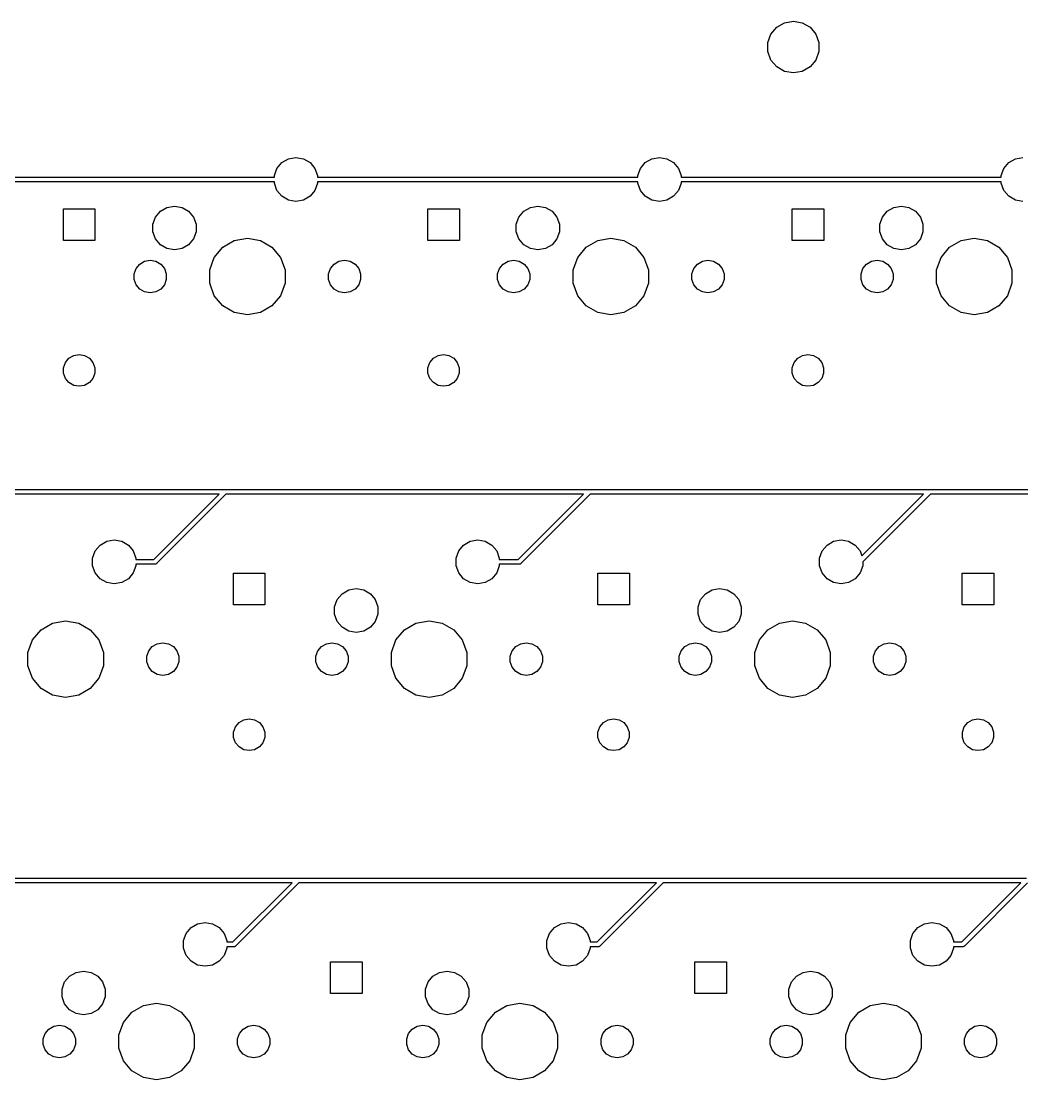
# Model space of a CAD drawing. Extents: x 45 to 336, y -254 to -147.
# Drawn here: x 83.8 to 136.1, y -202 to -146.6 of the extents above; entities that cross this region are included whole.
import ezdxf

# ---------------------------------------------------------------- set-up
doc = ezdxf.new("R2010")
doc.units = 0
doc.header["$MEASUREMENT"] = 0
doc.layers.add('BLACK', color=7, linetype='CONTINUOUS')

msp = doc.modelspace()

# ---------------------------------------------------------------- linework, layer by layer
at = {"layer": 'Black'}
for p, q in [((123.705, -146.727), (124.168, -146.645)), ((124.168, -146.645), (124.631, -146.727)), ((122.994, -147.322), (123.297, -146.962)), ((123.297, -146.962), (123.705, -146.727)), ((124.631, -146.727), (125.039, -146.962)), ((125.039, -146.962), (125.342, -147.322)), ((122.833, -147.765), (122.994, -147.322)), ((122.833, -148.235), (122.833, -147.765)), ((125.342, -147.322), (125.503, -147.765)), ((125.503, -147.765), (125.503, -148.235)), ((122.994, -148.678), (122.833, -148.235)), ((125.503, -148.235), (125.342, -148.678)), ((123.297, -149.038), (122.994, -148.678)), ((125.342, -148.678), (125.039, -149.038)), ((123.705, -149.273), (123.297, -149.038)), ((124.168, -149.355), (123.705, -149.273)), ((124.631, -149.273), (124.168, -149.355)), ((125.039, -149.038), (124.631, -149.273)), ((97.4275, -154.041), (97.7726, -153.842)), ((97.7726, -153.842), (98.165, -153.773)), ((98.165, -153.773), (98.5574, -153.842)), ((98.5574, -153.842), (98.9025, -154.041)), ((116.427, -154.041), (116.773, -153.842)), ((116.773, -153.842), (117.165, -153.773)), ((117.165, -153.773), (117.557, -153.842)), ((117.557, -153.842), (117.903, -154.041)), ((135.427, -154.041), (135.773, -153.842)), ((135.773, -153.842), (136.165, -153.773)), ((97.0351, -154.721), (97.1714, -154.346)), ((97.1714, -154.346), (97.4275, -154.041)), ((98.9025, -154.041), (99.1586, -154.346)), ((99.1586, -154.346), (99.2949, -154.721)), ((116.035, -154.721), (116.171, -154.346)), ((116.171, -154.346), (116.427, -154.041)), ((117.903, -154.041), (118.159, -154.346)), ((118.159, -154.346), (118.295, -154.721)), ((135.035, -154.721), (135.171, -154.346)), ((135.171, -154.346), (135.427, -154.041)), ((80.2949, -154.795), (97.0351, -154.795)), ((97.0351, -154.795), (97.0351, -154.721)), ((99.2949, -154.721), (99.2949, -154.795)), ((99.2949, -154.795), (116.035, -154.795)), ((116.035, -154.795), (116.035, -154.721)), ((118.295, -154.721), (118.295, -154.795)), ((118.295, -154.795), (135.035, -154.795)), ((135.035, -154.795), (135.035, -154.721)), ((97.0351, -155.045), (80.2949, -155.045)), ((97.0351, -155.119), (97.0351, -155.045)), ((97.1714, -155.494), (97.0351, -155.119)), ((97.4275, -155.799), (97.1714, -155.494)), ((99.1586, -155.494), (98.9025, -155.799)), ((99.2949, -155.119), (99.1586, -155.494)), ((116.035, -155.045), (99.2949, -155.045)), ((99.2949, -155.045), (99.2949, -155.119)), ((116.035, -155.119), (116.035, -155.045)), ((116.171, -155.494), (116.035, -155.119)), ((116.427, -155.799), (116.171, -155.494)), ((118.159, -155.494), (117.903, -155.799)), ((118.295, -155.119), (118.159, -155.494)), ((135.035, -155.045), (118.295, -155.045)), ((118.295, -155.045), (118.295, -155.119)), ((135.035, -155.119), (135.035, -155.045)), ((135.171, -155.494), (135.035, -155.119)), ((135.427, -155.799), (135.171, -155.494)), ((97.7726, -155.998), (97.4275, -155.799)), ((98.165, -156.067), (97.7726, -155.998)), ((98.5574, -155.998), (98.165, -156.067)), ((98.9025, -155.799), (98.5574, -155.998)), ((116.773, -155.998), (116.427, -155.799)), ((117.165, -156.067), (116.773, -155.998)), ((117.557, -155.998), (117.165, -156.067)), ((117.903, -155.799), (117.557, -155.998)), ((135.773, -155.998), (135.427, -155.799)), ((136.165, -156.067), (135.773, -155.998)), ((86.0045, -158.115), (86.0045, -156.464)), ((86.0045, -156.464), (87.6555, -156.464)), ((87.6555, -156.464), (87.6555, -158.115)), ((90.8214, -156.886), (91.0775, -156.581)), ((91.0775, -156.581), (91.4226, -156.382)), ((91.4226, -156.382), (91.815, -156.313)), ((91.815, -156.313), (92.2074, -156.382)), ((92.2074, -156.382), (92.5525, -156.581)), ((92.5525, -156.581), (92.8086, -156.886)), ((105.054, -158.115), (105.054, -156.464)), ((105.054, -156.464), (106.706, -156.464)), ((106.706, -156.464), (106.706, -158.115)), ((109.821, -156.886), (110.077, -156.581)), ((110.077, -156.581), (110.423, -156.382)), ((110.423, -156.382), (110.815, -156.313)), ((110.815, -156.313), (111.207, -156.382)), ((111.207, -156.382), (111.553, -156.581)), ((111.553, -156.581), (111.809, -156.886)), ((124.104, -158.115), (124.104, -156.464)), ((124.104, -156.464), (125.755, -156.464)), ((125.755, -156.464), (125.755, -158.115)), ((128.821, -156.886), (129.077, -156.581)), ((129.077, -156.581), (129.423, -156.382)), ((129.423, -156.382), (129.815, -156.313)), ((129.815, -156.313), (130.207, -156.382)), ((130.207, -156.382), (130.553, -156.581)), ((130.553, -156.581), (130.809, -156.886)), ((90.6851, -157.261), (90.8214, -156.886)), ((92.8086, -156.886), (92.9449, -157.261)), ((109.685, -157.261), (109.821, -156.886)), ((111.809, -156.886), (111.945, -157.261)), ((128.685, -157.261), (128.821, -156.886)), ((130.809, -156.886), (130.945, -157.261)), ((90.6851, -157.659), (90.6851, -157.261)), ((90.8214, -158.034), (90.6851, -157.659)), ((92.9449, -157.659), (92.8086, -158.034)), ((92.9449, -157.261), (92.9449, -157.659)), ((109.685, -157.659), (109.685, -157.261)), ((109.821, -158.034), (109.685, -157.659)), ((111.945, -157.659), (111.809, -158.034)), ((111.945, -157.261), (111.945, -157.659)), ((128.685, -157.659), (128.685, -157.261)), ((128.821, -158.034), (128.685, -157.659)), ((130.945, -157.659), (130.809, -158.034)), ((130.945, -157.261), (130.945, -157.659)), ((87.6555, -158.115), (86.0045, -158.115)), ((91.0775, -158.339), (90.8214, -158.034)), ((92.8086, -158.034), (92.5525, -158.339)), ((94.3384, -158.467), (94.9404, -158.119)), ((94.9404, -158.119), (95.625, -157.998)), ((95.625, -157.998), (96.3096, -158.119)), ((96.3096, -158.119), (96.9115, -158.467)), ((106.706, -158.115), (105.054, -158.115)), ((110.077, -158.339), (109.821, -158.034)), ((111.809, -158.034), (111.553, -158.339)), ((113.338, -158.467), (113.94, -158.119)), ((113.94, -158.119), (114.625, -157.998)), ((114.625, -157.998), (115.31, -158.119)), ((115.31, -158.119), (115.912, -158.467)), ((125.755, -158.115), (124.104, -158.115)), ((129.077, -158.339), (128.821, -158.034)), ((130.809, -158.034), (130.553, -158.339)), ((132.338, -158.467), (132.94, -158.119)), ((132.94, -158.119), (133.625, -157.998)), ((133.625, -157.998), (134.31, -158.119)), ((134.31, -158.119), (134.912, -158.467)), ((91.4226, -158.538), (91.0775, -158.339)), ((91.815, -158.607), (91.4226, -158.538)), ((92.2074, -158.538), (91.815, -158.607)), ((92.5525, -158.339), (92.2074, -158.538)), ((93.8916, -158.999), (94.3384, -158.467)), ((96.9115, -158.467), (97.3584, -158.999)), ((110.423, -158.538), (110.077, -158.339)), ((110.815, -158.607), (110.423, -158.538)), ((111.207, -158.538), (110.815, -158.607)), ((111.553, -158.339), (111.207, -158.538)), ((112.892, -158.999), (113.338, -158.467)), ((115.912, -158.467), (116.358, -158.999)), ((129.423, -158.538), (129.077, -158.339)), ((129.815, -158.607), (129.423, -158.538)), ((130.207, -158.538), (129.815, -158.607)), ((130.553, -158.339), (130.207, -158.538)), ((131.892, -158.999), (132.338, -158.467)), ((134.912, -158.467), (135.358, -158.999)), ((89.8053, -159.573), (89.996, -159.346)), ((89.996, -159.346), (90.2529, -159.197)), ((90.2529, -159.197), (90.545, -159.146)), ((90.545, -159.146), (90.8371, -159.197)), ((90.8371, -159.197), (91.094, -159.346)), ((91.094, -159.346), (91.2847, -159.573)), ((93.6539, -159.652), (93.8916, -158.999)), ((97.3584, -158.999), (97.5961, -159.652)), ((99.9653, -159.573), (100.156, -159.346)), ((100.156, -159.346), (100.413, -159.197)), ((100.413, -159.197), (100.705, -159.146)), ((100.705, -159.146), (100.997, -159.197)), ((100.997, -159.197), (101.254, -159.346)), ((101.254, -159.346), (101.445, -159.573)), ((108.805, -159.573), (108.996, -159.346)), ((108.996, -159.346), (109.253, -159.197)), ((109.253, -159.197), (109.545, -159.146)), ((109.545, -159.146), (109.837, -159.197)), ((109.837, -159.197), (110.094, -159.346)), ((110.094, -159.346), (110.285, -159.573)), ((112.654, -159.652), (112.892, -158.999)), ((116.358, -158.999), (116.596, -159.652)), ((118.965, -159.573), (119.156, -159.346)), ((119.156, -159.346), (119.413, -159.197)), ((119.413, -159.197), (119.705, -159.146)), ((119.705, -159.146), (119.997, -159.197)), ((119.997, -159.197), (120.254, -159.346)), ((120.254, -159.346), (120.445, -159.573)), ((127.805, -159.573), (127.996, -159.346)), ((127.996, -159.346), (128.253, -159.197)), ((128.253, -159.197), (128.545, -159.146)), ((128.545, -159.146), (128.837, -159.197)), ((128.837, -159.197), (129.094, -159.346)), ((129.094, -159.346), (129.285, -159.573)), ((131.654, -159.652), (131.892, -158.999)), ((135.358, -158.999), (135.596, -159.652)), ((89.7038, -159.852), (89.8053, -159.573)), ((89.7038, -160.148), (89.7038, -159.852)), ((91.2847, -159.573), (91.3862, -159.852)), ((91.3862, -159.852), (91.3862, -160.148)), ((93.6539, -160.348), (93.6539, -159.652)), ((97.5961, -159.652), (97.5961, -160.348)), ((99.8638, -159.852), (99.9653, -159.573)), ((99.8638, -160.148), (99.8638, -159.852)), ((101.445, -159.573), (101.546, -159.852)), ((101.546, -159.852), (101.546, -160.148)), ((108.704, -159.852), (108.805, -159.573)), ((108.704, -160.148), (108.704, -159.852)), ((110.285, -159.573), (110.386, -159.852)), ((110.386, -159.852), (110.386, -160.148)), ((112.654, -160.348), (112.654, -159.652)), ((116.596, -159.652), (116.596, -160.348)), ((118.864, -159.852), (118.965, -159.573)), ((118.864, -160.148), (118.864, -159.852)), ((120.445, -159.573), (120.546, -159.852)), ((120.546, -159.852), (120.546, -160.148)), ((127.704, -159.852), (127.805, -159.573)), ((127.704, -160.148), (127.704, -159.852)), ((129.285, -159.573), (129.386, -159.852)), ((129.386, -159.852), (129.386, -160.148)), ((131.654, -160.348), (131.654, -159.652)), ((135.596, -159.652), (135.596, -160.348)), ((89.8053, -160.427), (89.7038, -160.148)), ((89.996, -160.654), (89.8053, -160.427)), ((91.2847, -160.427), (91.094, -160.654)), ((91.3862, -160.148), (91.2847, -160.427)), ((93.8916, -161.001), (93.6539, -160.348)), ((97.5961, -160.348), (97.3584, -161.001)), ((99.9653, -160.427), (99.8638, -160.148)), ((100.156, -160.654), (99.9653, -160.427)), ((101.445, -160.427), (101.254, -160.654)), ((101.546, -160.148), (101.445, -160.427)), ((108.805, -160.427), (108.704, -160.148)), ((108.996, -160.654), (108.805, -160.427)), ((110.285, -160.427), (110.094, -160.654)), ((110.386, -160.148), (110.285, -160.427)), ((112.892, -161.001), (112.654, -160.348)), ((116.596, -160.348), (116.358, -161.001)), ((118.965, -160.427), (118.864, -160.148)), ((119.156, -160.654), (118.965, -160.427)), ((120.445, -160.427), (120.254, -160.654)), ((120.546, -160.148), (120.445, -160.427)), ((127.805, -160.427), (127.704, -160.148)), ((127.996, -160.654), (127.805, -160.427)), ((129.285, -160.427), (129.094, -160.654)), ((129.386, -160.148), (129.285, -160.427)), ((131.892, -161.001), (131.654, -160.348)), ((135.596, -160.348), (135.358, -161.001)), ((90.2529, -160.803), (89.996, -160.654)), ((90.545, -160.854), (90.2529, -160.803)), ((90.8371, -160.803), (90.545, -160.854)), ((91.094, -160.654), (90.8371, -160.803)), ((94.3384, -161.533), (93.8916, -161.001)), ((97.3584, -161.001), (96.9115, -161.533)), ((100.413, -160.803), (100.156, -160.654)), ((100.705, -160.854), (100.413, -160.803)), ((100.997, -160.803), (100.705, -160.854)), ((101.254, -160.654), (100.997, -160.803)), ((109.253, -160.803), (108.996, -160.654)), ((109.545, -160.854), (109.253, -160.803)), ((109.837, -160.803), (109.545, -160.854)), ((110.094, -160.654), (109.837, -160.803)), ((113.338, -161.533), (112.892, -161.001)), ((116.358, -161.001), (115.912, -161.533)), ((119.413, -160.803), (119.156, -160.654)), ((119.705, -160.854), (119.413, -160.803)), ((119.997, -160.803), (119.705, -160.854)), ((120.254, -160.654), (119.997, -160.803)), ((128.253, -160.803), (127.996, -160.654)), ((128.545, -160.854), (128.253, -160.803)), ((128.837, -160.803), (128.545, -160.854)), ((129.094, -160.654), (128.837, -160.803)), ((132.338, -161.533), (131.892, -161.001)), ((135.358, -161.001), (134.912, -161.533)), ((94.9404, -161.881), (94.3384, -161.533)), ((96.9115, -161.533), (96.3096, -161.881)), ((113.94, -161.881), (113.338, -161.533)), ((115.912, -161.533), (115.31, -161.881)), ((132.94, -161.881), (132.338, -161.533)), ((134.912, -161.533), (134.31, -161.881)), ((95.625, -162.002), (94.9404, -161.881)), ((96.3096, -161.881), (95.625, -162.002)), ((114.625, -162.002), (113.94, -161.881)), ((115.31, -161.881), (114.625, -162.002)), ((133.625, -162.002), (132.94, -161.881)), ((134.31, -161.881), (133.625, -162.002)), ((86.1124, -164.496), (86.2974, -164.275)), ((86.2974, -164.275), (86.5466, -164.131)), ((86.5466, -164.131), (86.83, -164.081)), ((86.83, -164.081), (87.1134, -164.131)), ((87.1134, -164.131), (87.3626, -164.275)), ((87.3626, -164.275), (87.5476, -164.496)), ((105.162, -164.496), (105.347, -164.275)), ((105.347, -164.275), (105.597, -164.131)), ((105.597, -164.131), (105.88, -164.081)), ((105.88, -164.081), (106.163, -164.131)), ((106.163, -164.131), (106.413, -164.275)), ((106.413, -164.275), (106.598, -164.496)), ((124.212, -164.496), (124.397, -164.275)), ((124.397, -164.275), (124.647, -164.131)), ((124.647, -164.131), (124.93, -164.081)), ((124.93, -164.081), (125.213, -164.131)), ((125.213, -164.131), (125.463, -164.275)), ((125.463, -164.275), (125.648, -164.496)), ((86.0139, -164.766), (86.1124, -164.496)), ((86.0139, -165.054), (86.0139, -164.766)), ((87.5476, -164.496), (87.6461, -164.766)), ((87.6461, -164.766), (87.6461, -165.054)), ((105.064, -164.766), (105.162, -164.496)), ((105.064, -165.054), (105.064, -164.766)), ((106.598, -164.496), (106.696, -164.766)), ((106.696, -164.766), (106.696, -165.054)), ((124.114, -164.766), (124.212, -164.496)), ((124.114, -165.054), (124.114, -164.766)), ((125.648, -164.496), (125.746, -164.766)), ((125.746, -164.766), (125.746, -165.054)), ((86.1124, -165.324), (86.0139, -165.054)), ((86.2974, -165.545), (86.1124, -165.324)), ((87.5476, -165.324), (87.3626, -165.545)), ((87.6461, -165.054), (87.5476, -165.324)), ((105.162, -165.324), (105.064, -165.054)), ((105.347, -165.545), (105.162, -165.324)), ((106.598, -165.324), (106.413, -165.545)), ((106.696, -165.054), (106.598, -165.324)), ((124.212, -165.324), (124.114, -165.054)), ((124.397, -165.545), (124.212, -165.324)), ((125.648, -165.324), (125.463, -165.545)), ((125.746, -165.054), (125.648, -165.324)), ((86.5466, -165.689), (86.2974, -165.545)), ((86.83, -165.739), (86.5466, -165.689)), ((87.1134, -165.689), (86.83, -165.739)), ((87.3626, -165.545), (87.1134, -165.689)), ((105.597, -165.689), (105.347, -165.545)), ((105.88, -165.739), (105.597, -165.689)), ((106.163, -165.689), (105.88, -165.739)), ((106.413, -165.545), (106.163, -165.689)), ((124.647, -165.689), (124.397, -165.545)), ((124.93, -165.739), (124.647, -165.689)), ((125.213, -165.689), (124.93, -165.739)), ((125.463, -165.545), (125.213, -165.689)), ((69.05, -171.135), (94.45, -171.135)), ((94.1482, -171.385), (69.1018, -171.385)), ((90.7382, -174.795), (94.1482, -171.385)), ((94.5018, -171.385), (90.8784, -175.008)), ((94.45, -171.135), (113.5, -171.135)), ((113.198, -171.385), (94.5018, -171.385)), ((109.788, -174.795), (113.198, -171.385)), ((113.552, -171.385), (109.928, -175.008)), ((113.5, -171.135), (128.74, -171.135)), ((128.74, -171.385), (113.552, -171.385)), ((127.754, -174.609), (130.978, -171.385)), ((131.332, -171.385), (127.795, -174.922)), ((128.74, -171.135), (131.28, -171.135)), ((130.978, -171.385), (128.74, -171.385)), ((131.28, -171.135), (150.33, -171.135)), ((150.028, -171.385), (131.332, -171.385)), ((88.2726, -173.842), (88.665, -173.773)), ((88.665, -173.773), (89.0574, -173.842)), ((107.273, -173.842), (107.665, -173.773)), ((107.665, -173.773), (108.057, -173.842)), ((126.273, -173.842), (126.665, -173.773)), ((126.665, -173.773), (127.057, -173.842)), ((87.5351, -174.721), (87.6714, -174.346)), ((87.6714, -174.346), (87.9275, -174.041)), ((87.9275, -174.041), (88.2726, -173.842)), ((89.0574, -173.842), (89.4025, -174.041)), ((89.4025, -174.041), (89.6586, -174.346)), ((89.6586, -174.346), (89.7949, -174.721)), ((106.535, -174.721), (106.671, -174.346)), ((106.671, -174.346), (106.927, -174.041)), ((106.927, -174.041), (107.273, -173.842)), ((108.057, -173.842), (108.403, -174.041)), ((108.403, -174.041), (108.659, -174.346)), ((108.659, -174.346), (108.795, -174.721)), ((125.535, -174.721), (125.671, -174.346)), ((125.671, -174.346), (125.927, -174.041)), ((125.927, -174.041), (126.273, -173.842)), ((127.057, -173.842), (127.403, -174.041)), ((127.403, -174.041), (127.659, -174.346)), ((127.659, -174.346), (127.754, -174.609)), ((87.5351, -175.119), (87.5351, -174.721)), ((89.7949, -174.721), (89.7949, -174.795)), ((89.7949, -174.795), (90.7382, -174.795)), ((106.535, -175.119), (106.535, -174.721)), ((108.795, -174.721), (108.795, -174.795)), ((108.795, -174.795), (109.788, -174.795)), ((125.535, -175.119), (125.535, -174.721)), ((127.795, -174.922), (127.795, -175.119)), ((87.6714, -175.494), (87.5351, -175.119)), ((89.7949, -175.119), (89.6586, -175.494)), ((90.79, -175.045), (89.7949, -175.045)), ((89.7949, -175.045), (89.7949, -175.119)), ((90.7954, -175.044), (90.79, -175.045)), ((90.8009, -175.045), (90.7954, -175.044)), ((90.8167, -175.04), (90.8009, -175.045)), ((90.8328, -175.037), (90.8167, -175.04)), ((90.8375, -175.035), (90.8328, -175.037)), ((90.8428, -175.033), (90.8375, -175.035)), ((90.8562, -175.024), (90.8428, -175.033)), ((90.8703, -175.016), (90.8562, -175.024)), ((90.8739, -175.012), (90.8703, -175.016)), ((90.8784, -175.008), (90.8739, -175.012)), ((106.671, -175.494), (106.535, -175.119)), ((108.795, -175.119), (108.659, -175.494)), ((109.84, -175.045), (108.795, -175.045)), ((108.795, -175.045), (108.795, -175.119)), ((109.845, -175.044), (109.84, -175.045)), ((109.851, -175.045), (109.845, -175.044)), ((109.867, -175.04), (109.851, -175.045)), ((109.883, -175.037), (109.867, -175.04)), ((109.888, -175.035), (109.883, -175.037)), ((109.893, -175.033), (109.888, -175.035)), ((109.906, -175.024), (109.893, -175.033)), ((109.92, -175.016), (109.906, -175.024)), ((109.924, -175.012), (109.92, -175.016)), ((109.928, -175.008), (109.924, -175.012)), ((125.671, -175.494), (125.535, -175.119)), ((127.795, -175.119), (127.659, -175.494)), ((87.9275, -175.799), (87.6714, -175.494)), ((88.2726, -175.998), (87.9275, -175.799)), ((88.665, -176.067), (88.2726, -175.998)), ((89.0574, -175.998), (88.665, -176.067)), ((89.4025, -175.799), (89.0574, -175.998)), ((89.6586, -175.494), (89.4025, -175.799)), ((94.8945, -177.165), (94.8945, -175.514)), ((94.8945, -175.514), (96.5455, -175.514)), ((96.5455, -175.514), (96.5455, -177.165)), ((106.927, -175.799), (106.671, -175.494)), ((107.273, -175.998), (106.927, -175.799)), ((107.665, -176.067), (107.273, -175.998)), ((108.057, -175.998), (107.665, -176.067)), ((108.403, -175.799), (108.057, -175.998)), ((108.659, -175.494), (108.403, -175.799)), ((113.944, -177.165), (113.944, -175.514)), ((113.944, -175.514), (115.596, -175.514)), ((115.596, -175.514), (115.596, -177.165)), ((125.927, -175.799), (125.671, -175.494)), ((126.273, -175.998), (125.927, -175.799)), ((126.665, -176.067), (126.273, -175.998)), ((127.057, -175.998), (126.665, -176.067)), ((127.403, -175.799), (127.057, -175.998)), ((127.659, -175.494), (127.403, -175.799)), ((132.994, -177.165), (132.994, -175.514)), ((132.994, -175.514), (134.645, -175.514)), ((134.645, -175.514), (134.645, -177.165)), ((100.321, -176.886), (100.577, -176.581)), ((100.577, -176.581), (100.923, -176.382)), ((100.923, -176.382), (101.315, -176.313)), ((101.315, -176.313), (101.707, -176.382)), ((101.707, -176.382), (102.053, -176.581)), ((102.053, -176.581), (102.309, -176.886)), ((119.321, -176.886), (119.577, -176.581)), ((119.577, -176.581), (119.923, -176.382)), ((119.923, -176.382), (120.315, -176.313)), ((120.315, -176.313), (120.707, -176.382)), ((120.707, -176.382), (121.053, -176.581)), ((121.053, -176.581), (121.309, -176.886)), ((100.185, -177.261), (100.321, -176.886)), ((102.309, -176.886), (102.445, -177.261)), ((119.185, -177.261), (119.321, -176.886)), ((121.309, -176.886), (121.445, -177.261)), ((96.5455, -177.165), (94.8945, -177.165)), ((100.185, -177.659), (100.185, -177.261)), ((100.321, -178.034), (100.185, -177.659)), ((102.445, -177.659), (102.309, -178.034)), ((102.445, -177.261), (102.445, -177.659)), ((115.596, -177.165), (113.944, -177.165)), ((119.185, -177.659), (119.185, -177.261)), ((119.321, -178.034), (119.185, -177.659)), ((121.445, -177.659), (121.309, -178.034)), ((121.445, -177.261), (121.445, -177.659)), ((134.645, -177.165), (132.994, -177.165)), ((84.8384, -178.467), (85.4404, -178.119)), ((85.4404, -178.119), (86.125, -177.998)), ((86.125, -177.998), (86.8096, -178.119)), ((86.8096, -178.119), (87.4115, -178.467)), ((100.577, -178.339), (100.321, -178.034)), ((102.309, -178.034), (102.053, -178.339)), ((103.838, -178.467), (104.44, -178.119)), ((104.44, -178.119), (105.125, -177.998)), ((105.125, -177.998), (105.81, -178.119)), ((105.81, -178.119), (106.412, -178.467)), ((119.577, -178.339), (119.321, -178.034)), ((121.309, -178.034), (121.053, -178.339)), ((122.838, -178.467), (123.44, -178.119)), ((123.44, -178.119), (124.125, -177.998)), ((124.125, -177.998), (124.81, -178.119)), ((124.81, -178.119), (125.412, -178.467)), ((84.3916, -178.999), (84.8384, -178.467)), ((87.4115, -178.467), (87.8584, -178.999)), ((100.923, -178.538), (100.577, -178.339)), ((101.315, -178.607), (100.923, -178.538)), ((101.707, -178.538), (101.315, -178.607)), ((102.053, -178.339), (101.707, -178.538)), ((103.392, -178.999), (103.838, -178.467)), ((106.412, -178.467), (106.858, -178.999)), ((119.923, -178.538), (119.577, -178.339)), ((120.315, -178.607), (119.923, -178.538)), ((120.707, -178.538), (120.315, -178.607)), ((121.053, -178.339), (120.707, -178.538)), ((122.392, -178.999), (122.838, -178.467)), ((125.412, -178.467), (125.858, -178.999)), ((84.1539, -179.652), (84.3916, -178.999)), ((87.8584, -178.999), (88.0961, -179.652)), ((90.4653, -179.573), (90.656, -179.346)), ((90.656, -179.346), (90.9129, -179.197)), ((90.9129, -179.197), (91.205, -179.146)), ((91.205, -179.146), (91.4971, -179.197)), ((91.4971, -179.197), (91.754, -179.346)), ((91.754, -179.346), (91.9447, -179.573)), ((99.3053, -179.573), (99.496, -179.346)), ((99.496, -179.346), (99.7529, -179.197)), ((99.7529, -179.197), (100.045, -179.146)), ((100.045, -179.146), (100.337, -179.197)), ((100.337, -179.197), (100.594, -179.346)), ((100.594, -179.346), (100.785, -179.573)), ((103.154, -179.652), (103.392, -178.999)), ((106.858, -178.999), (107.096, -179.652)), ((109.465, -179.573), (109.656, -179.346)), ((109.656, -179.346), (109.913, -179.197)), ((109.913, -179.197), (110.205, -179.146)), ((110.205, -179.146), (110.497, -179.197)), ((110.497, -179.197), (110.754, -179.346)), ((110.754, -179.346), (110.945, -179.573)), ((118.305, -179.573), (118.496, -179.346)), ((118.496, -179.346), (118.753, -179.197)), ((118.753, -179.197), (119.045, -179.146)), ((119.045, -179.146), (119.337, -179.197)), ((119.337, -179.197), (119.594, -179.346)), ((119.594, -179.346), (119.785, -179.573)), ((122.154, -179.652), (122.392, -178.999)), ((125.858, -178.999), (126.096, -179.652)), ((128.465, -179.573), (128.656, -179.346)), ((128.656, -179.346), (128.913, -179.197)), ((128.913, -179.197), (129.205, -179.146)), ((129.205, -179.146), (129.497, -179.197)), ((129.497, -179.197), (129.754, -179.346)), ((129.754, -179.346), (129.945, -179.573)), ((84.1539, -180.348), (84.1539, -179.652)), ((88.0961, -179.652), (88.0961, -180.348)), ((90.3638, -179.852), (90.4653, -179.573)), ((90.3638, -180.148), (90.3638, -179.852)), ((91.9447, -179.573), (92.0462, -179.852)), ((92.0462, -179.852), (92.0462, -180.148)), ((99.2038, -179.852), (99.3053, -179.573)), ((99.2038, -180.148), (99.2038, -179.852)), ((100.785, -179.573), (100.886, -179.852)), ((100.886, -179.852), (100.886, -180.148)), ((103.154, -180.348), (103.154, -179.652)), ((107.096, -179.652), (107.096, -180.348)), ((109.364, -179.852), (109.465, -179.573)), ((109.364, -180.148), (109.364, -179.852)), ((110.945, -179.573), (111.046, -179.852)), ((111.046, -179.852), (111.046, -180.148)), ((118.204, -179.852), (118.305, -179.573)), ((118.204, -180.148), (118.204, -179.852)), ((119.785, -179.573), (119.886, -179.852)), ((119.886, -179.852), (119.886, -180.148)), ((122.154, -180.348), (122.154, -179.652)), ((126.096, -179.652), (126.096, -180.348)), ((128.364, -179.852), (128.465, -179.573)), ((128.364, -180.148), (128.364, -179.852)), ((129.945, -179.573), (130.046, -179.852)), ((130.046, -179.852), (130.046, -180.148)), ((84.3916, -181.001), (84.1539, -180.348)), ((88.0961, -180.348), (87.8584, -181.001)), ((90.4653, -180.427), (90.3638, -180.148)), ((90.656, -180.654), (90.4653, -180.427)), ((91.9447, -180.427), (91.754, -180.654)), ((92.0462, -180.148), (91.9447, -180.427)), ((99.3053, -180.427), (99.2038, -180.148)), ((99.496, -180.654), (99.3053, -180.427)), ((100.785, -180.427), (100.594, -180.654)), ((100.886, -180.148), (100.785, -180.427)), ((103.392, -181.001), (103.154, -180.348)), ((107.096, -180.348), (106.858, -181.001)), ((109.465, -180.427), (109.364, -180.148)), ((109.656, -180.654), (109.465, -180.427)), ((110.945, -180.427), (110.754, -180.654)), ((111.046, -180.148), (110.945, -180.427)), ((118.305, -180.427), (118.204, -180.148)), ((118.496, -180.654), (118.305, -180.427)), ((119.785, -180.427), (119.594, -180.654)), ((119.886, -180.148), (119.785, -180.427)), ((122.392, -181.001), (122.154, -180.348)), ((126.096, -180.348), (125.858, -181.001)), ((128.465, -180.427), (128.364, -180.148)), ((128.656, -180.654), (128.465, -180.427)), ((129.945, -180.427), (129.754, -180.654)), ((130.046, -180.148), (129.945, -180.427)), ((84.8384, -181.533), (84.3916, -181.001)), ((87.8584, -181.001), (87.4115, -181.533)), ((90.9129, -180.803), (90.656, -180.654)), ((91.205, -180.854), (90.9129, -180.803)), ((91.4971, -180.803), (91.205, -180.854)), ((91.754, -180.654), (91.4971, -180.803)), ((99.7529, -180.803), (99.496, -180.654)), ((100.045, -180.854), (99.7529, -180.803)), ((100.337, -180.803), (100.045, -180.854)), ((100.594, -180.654), (100.337, -180.803)), ((103.838, -181.533), (103.392, -181.001)), ((106.858, -181.001), (106.412, -181.533)), ((109.913, -180.803), (109.656, -180.654)), ((110.205, -180.854), (109.913, -180.803)), ((110.497, -180.803), (110.205, -180.854)), ((110.754, -180.654), (110.497, -180.803)), ((118.753, -180.803), (118.496, -180.654)), ((119.045, -180.854), (118.753, -180.803)), ((119.337, -180.803), (119.045, -180.854)), ((119.594, -180.654), (119.337, -180.803)), ((122.838, -181.533), (122.392, -181.001)), ((125.858, -181.001), (125.412, -181.533)), ((128.913, -180.803), (128.656, -180.654)), ((129.205, -180.854), (128.913, -180.803)), ((129.497, -180.803), (129.205, -180.854)), ((129.754, -180.654), (129.497, -180.803)), ((85.4404, -181.881), (84.8384, -181.533)), ((87.4115, -181.533), (86.8096, -181.881)), ((104.44, -181.881), (103.838, -181.533)), ((106.412, -181.533), (105.81, -181.881)), ((123.44, -181.881), (122.838, -181.533)), ((125.412, -181.533), (124.81, -181.881)), ((86.125, -182.002), (85.4404, -181.881)), ((86.8096, -181.881), (86.125, -182.002)), ((105.125, -182.002), (104.44, -181.881)), ((105.81, -181.881), (105.125, -182.002)), ((124.125, -182.002), (123.44, -181.881)), ((124.81, -181.881), (124.125, -182.002)), ((95.1874, -183.325), (95.4366, -183.181)), ((95.4366, -183.181), (95.72, -183.131)), ((95.72, -183.131), (96.0034, -183.181)), ((96.0034, -183.181), (96.2526, -183.325)), ((114.237, -183.325), (114.487, -183.181)), ((114.487, -183.181), (114.77, -183.131)), ((114.77, -183.131), (115.053, -183.181)), ((115.053, -183.181), (115.303, -183.325)), ((133.287, -183.325), (133.537, -183.181)), ((133.537, -183.181), (133.82, -183.131)), ((133.82, -183.131), (134.103, -183.181)), ((134.103, -183.181), (134.353, -183.325)), ((94.9039, -183.816), (95.0024, -183.546)), ((95.0024, -183.546), (95.1874, -183.325)), ((96.2526, -183.325), (96.4376, -183.546)), ((96.4376, -183.546), (96.5361, -183.816)), ((113.954, -183.816), (114.052, -183.546)), ((114.052, -183.546), (114.237, -183.325)), ((115.303, -183.325), (115.488, -183.546)), ((115.488, -183.546), (115.586, -183.816)), ((133.004, -183.816), (133.102, -183.546)), ((133.102, -183.546), (133.287, -183.325)), ((134.353, -183.325), (134.538, -183.546)), ((134.538, -183.546), (134.636, -183.816)), ((94.9039, -184.104), (94.9039, -183.816)), ((95.0024, -184.374), (94.9039, -184.104)), ((96.5361, -184.104), (96.4376, -184.374)), ((96.5361, -183.816), (96.5361, -184.104)), ((113.954, -184.104), (113.954, -183.816)), ((114.052, -184.374), (113.954, -184.104)), ((115.586, -184.104), (115.488, -184.374)), ((115.586, -183.816), (115.586, -184.104)), ((133.004, -184.104), (133.004, -183.816)), ((133.102, -184.374), (133.004, -184.104)), ((134.636, -184.104), (134.538, -184.374)), ((134.636, -183.816), (134.636, -184.104)), ((95.1874, -184.595), (95.0024, -184.374)), ((95.4366, -184.739), (95.1874, -184.595)), ((95.72, -184.789), (95.4366, -184.739)), ((96.0034, -184.739), (95.72, -184.789)), ((96.2526, -184.595), (96.0034, -184.739)), ((96.4376, -184.374), (96.2526, -184.595)), ((114.237, -184.595), (114.052, -184.374)), ((114.487, -184.739), (114.237, -184.595)), ((114.77, -184.789), (114.487, -184.739)), ((115.053, -184.739), (114.77, -184.789)), ((115.303, -184.595), (115.053, -184.739)), ((115.488, -184.374), (115.303, -184.595)), ((133.287, -184.595), (133.102, -184.374)), ((133.537, -184.739), (133.287, -184.595)), ((133.82, -184.789), (133.537, -184.739)), ((134.103, -184.739), (133.82, -184.789)), ((134.353, -184.595), (134.103, -184.739)), ((134.538, -184.374), (134.353, -184.595)), ((70.32, -191.455), (98.26, -191.455)), ((98.26, -191.455), (117.31, -191.455)), ((117.31, -191.455), (136.36, -191.455)), ((97.9582, -191.705), (70.3718, -191.705)), ((94.8682, -194.795), (97.9582, -191.705)), ((98.3118, -191.705), (95.0084, -195.008)), ((117.008, -191.705), (98.3118, -191.705)), ((113.918, -194.795), (117.008, -191.705)), ((117.362, -191.705), (114.058, -195.008)), ((136.058, -191.705), (117.362, -191.705)), ((132.968, -194.795), (136.058, -191.705)), ((136.412, -191.705), (133.108, -195.008)), ((92.4214, -194.346), (92.6775, -194.041)), ((92.6775, -194.041), (93.0226, -193.842)), ((93.0226, -193.842), (93.415, -193.773)), ((93.415, -193.773), (93.8074, -193.842)), ((93.8074, -193.842), (94.1525, -194.041)), ((94.1525, -194.041), (94.4086, -194.346)), ((111.421, -194.346), (111.677, -194.041)), ((111.677, -194.041), (112.023, -193.842)), ((112.023, -193.842), (112.415, -193.773)), ((112.415, -193.773), (112.807, -193.842)), ((112.807, -193.842), (113.153, -194.041)), ((113.153, -194.041), (113.409, -194.346)), ((130.421, -194.346), (130.677, -194.041)), ((130.677, -194.041), (131.023, -193.842)), ((131.023, -193.842), (131.415, -193.773)), ((131.415, -193.773), (131.807, -193.842)), ((131.807, -193.842), (132.153, -194.041)), ((132.153, -194.041), (132.409, -194.346)), ((92.2851, -194.721), (92.4214, -194.346)), ((92.2851, -195.119), (92.2851, -194.721)), ((94.4086, -194.346), (94.5449, -194.721)), ((94.5449, -194.721), (94.5449, -194.795)), ((94.5449, -194.795), (94.8682, -194.795)), ((111.285, -194.721), (111.421, -194.346)), ((111.285, -195.119), (111.285, -194.721)), ((113.409, -194.346), (113.545, -194.721)), ((113.545, -194.721), (113.545, -194.795)), ((113.545, -194.795), (113.918, -194.795)), ((130.285, -194.721), (130.421, -194.346)), ((130.285, -195.119), (130.285, -194.721)), ((132.409, -194.346), (132.545, -194.721)), ((132.545, -194.721), (132.545, -194.795)), ((132.545, -194.795), (132.968, -194.795)), ((92.4214, -195.494), (92.2851, -195.119)), ((94.5449, -195.119), (94.4086, -195.494)), ((94.92, -195.045), (94.5449, -195.045)), ((94.5449, -195.045), (94.5449, -195.119)), ((94.9254, -195.044), (94.92, -195.045)), ((94.9309, -195.045), (94.9254, -195.044)), ((94.9467, -195.04), (94.9309, -195.045)), ((94.9628, -195.037), (94.9467, -195.04)), ((94.9675, -195.035), (94.9628, -195.037)), ((94.9728, -195.033), (94.9675, -195.035)), ((94.9862, -195.024), (94.9728, -195.033)), ((95.0003, -195.016), (94.9862, -195.024)), ((95.0039, -195.012), (95.0003, -195.016)), ((95.0084, -195.008), (95.0039, -195.012)), ((111.421, -195.494), (111.285, -195.119)), ((113.545, -195.119), (113.409, -195.494)), ((113.97, -195.045), (113.545, -195.045)), ((113.545, -195.045), (113.545, -195.119)), ((113.975, -195.044), (113.97, -195.045)), ((113.981, -195.045), (113.975, -195.044)), ((113.997, -195.04), (113.981, -195.045)), ((114.013, -195.037), (113.997, -195.04)), ((114.018, -195.035), (114.013, -195.037)), ((114.023, -195.033), (114.018, -195.035)), ((114.036, -195.024), (114.023, -195.033)), ((114.05, -195.016), (114.036, -195.024)), ((114.054, -195.012), (114.05, -195.016)), ((114.058, -195.008), (114.054, -195.012)), ((130.421, -195.494), (130.285, -195.119)), ((132.545, -195.119), (132.409, -195.494)), ((133.02, -195.045), (132.545, -195.045)), ((132.545, -195.045), (132.545, -195.119)), ((133.025, -195.044), (133.02, -195.045)), ((133.031, -195.045), (133.025, -195.044)), ((133.047, -195.04), (133.031, -195.045)), ((133.063, -195.037), (133.047, -195.04)), ((133.068, -195.035), (133.063, -195.037)), ((133.073, -195.033), (133.068, -195.035)), ((133.086, -195.024), (133.073, -195.033)), ((133.1, -195.016), (133.086, -195.024)), ((133.104, -195.012), (133.1, -195.016)), ((133.108, -195.008), (133.104, -195.012)), ((92.6775, -195.799), (92.4214, -195.494)), ((93.0226, -195.998), (92.6775, -195.799)), ((94.1525, -195.799), (93.8074, -195.998)), ((94.4086, -195.494), (94.1525, -195.799)), ((99.9745, -197.486), (99.9745, -195.834)), ((99.9745, -195.834), (101.626, -195.834)), ((101.626, -195.834), (101.626, -197.486)), ((111.677, -195.799), (111.421, -195.494)), ((112.023, -195.998), (111.677, -195.799)), ((113.153, -195.799), (112.807, -195.998)), ((113.409, -195.494), (113.153, -195.799)), ((119.024, -197.486), (119.024, -195.834)), ((119.024, -195.834), (120.675, -195.834)), ((120.675, -195.834), (120.675, -197.486)), ((130.677, -195.799), (130.421, -195.494)), ((131.023, -195.998), (130.677, -195.799)), ((132.153, -195.799), (131.807, -195.998)), ((132.409, -195.494), (132.153, -195.799)), ((86.3275, -196.581), (86.6726, -196.382)), ((86.6726, -196.382), (87.065, -196.313)), ((87.065, -196.313), (87.4574, -196.382)), ((87.4574, -196.382), (87.8025, -196.581)), ((93.415, -196.067), (93.0226, -195.998)), ((93.8074, -195.998), (93.415, -196.067)), ((105.327, -196.581), (105.673, -196.382)), ((105.673, -196.382), (106.065, -196.313)), ((106.065, -196.313), (106.457, -196.382)), ((106.457, -196.382), (106.803, -196.581)), ((112.415, -196.067), (112.023, -195.998)), ((112.807, -195.998), (112.415, -196.067)), ((124.327, -196.581), (124.673, -196.382)), ((124.673, -196.382), (125.065, -196.313)), ((125.065, -196.313), (125.457, -196.382)), ((125.457, -196.382), (125.803, -196.581)), ((131.415, -196.067), (131.023, -195.998)), ((131.807, -195.998), (131.415, -196.067)), ((85.9351, -197.261), (86.0714, -196.886)), ((86.0714, -196.886), (86.3275, -196.581)), ((87.8025, -196.581), (88.0586, -196.886)), ((88.0586, -196.886), (88.1949, -197.261)), ((104.935, -197.261), (105.071, -196.886)), ((105.071, -196.886), (105.327, -196.581)), ((106.803, -196.581), (107.059, -196.886)), ((107.059, -196.886), (107.195, -197.261)), ((123.935, -197.261), (124.071, -196.886)), ((124.071, -196.886), (124.327, -196.581)), ((125.803, -196.581), (126.059, -196.886)), ((126.059, -196.886), (126.195, -197.261)), ((85.9351, -197.659), (85.9351, -197.261)), ((88.1949, -197.261), (88.1949, -197.659)), ((101.626, -197.486), (99.9745, -197.486)), ((104.935, -197.659), (104.935, -197.261)), ((107.195, -197.261), (107.195, -197.659)), ((120.675, -197.486), (119.024, -197.486)), ((123.935, -197.659), (123.935, -197.261)), ((126.195, -197.261), (126.195, -197.659)), ((86.0714, -198.034), (85.9351, -197.659)), ((86.3275, -198.339), (86.0714, -198.034)), ((88.0586, -198.034), (87.8025, -198.339)), ((88.1949, -197.659), (88.0586, -198.034)), ((89.5884, -198.467), (90.1904, -198.119)), ((90.1904, -198.119), (90.875, -197.998)), ((90.875, -197.998), (91.5596, -198.119)), ((91.5596, -198.119), (92.1615, -198.467)), ((105.071, -198.034), (104.935, -197.659)), ((105.327, -198.339), (105.071, -198.034)), ((107.059, -198.034), (106.803, -198.339)), ((107.195, -197.659), (107.059, -198.034)), ((108.588, -198.467), (109.19, -198.119)), ((109.19, -198.119), (109.875, -197.998)), ((109.875, -197.998), (110.56, -198.119)), ((110.56, -198.119), (111.162, -198.467)), ((124.071, -198.034), (123.935, -197.659)), ((124.327, -198.339), (124.071, -198.034)), ((126.059, -198.034), (125.803, -198.339)), ((126.195, -197.659), (126.059, -198.034)), ((127.588, -198.467), (128.19, -198.119)), ((128.19, -198.119), (128.875, -197.998)), ((128.875, -197.998), (129.56, -198.119)), ((129.56, -198.119), (130.162, -198.467)), ((86.6726, -198.538), (86.3275, -198.339)), ((87.065, -198.607), (86.6726, -198.538)), ((87.4574, -198.538), (87.065, -198.607)), ((87.8025, -198.339), (87.4574, -198.538)), ((89.1416, -198.999), (89.5884, -198.467)), ((92.1615, -198.467), (92.6084, -198.999)), ((105.673, -198.538), (105.327, -198.339)), ((106.065, -198.607), (105.673, -198.538)), ((106.457, -198.538), (106.065, -198.607)), ((106.803, -198.339), (106.457, -198.538)), ((108.142, -198.999), (108.588, -198.467)), ((111.162, -198.467), (111.608, -198.999)), ((124.673, -198.538), (124.327, -198.339)), ((125.065, -198.607), (124.673, -198.538)), ((125.457, -198.538), (125.065, -198.607)), ((125.803, -198.339), (125.457, -198.538)), ((127.142, -198.999), (127.588, -198.467)), ((130.162, -198.467), (130.608, -198.999)), ((85.246, -199.346), (85.5029, -199.197)), ((85.5029, -199.197), (85.795, -199.146)), ((85.795, -199.146), (86.0871, -199.197)), ((86.0871, -199.197), (86.344, -199.346)), ((88.9039, -199.652), (89.1416, -198.999)), ((92.6084, -198.999), (92.8461, -199.652)), ((95.406, -199.346), (95.6629, -199.197)), ((95.6629, -199.197), (95.955, -199.146)), ((95.955, -199.146), (96.2471, -199.197)), ((96.2471, -199.197), (96.504, -199.346)), ((104.246, -199.346), (104.503, -199.197)), ((104.503, -199.197), (104.795, -199.146)), ((104.795, -199.146), (105.087, -199.197)), ((105.087, -199.197), (105.344, -199.346)), ((107.904, -199.652), (108.142, -198.999)), ((111.608, -198.999), (111.846, -199.652)), ((114.406, -199.346), (114.663, -199.197)), ((114.663, -199.197), (114.955, -199.146)), ((114.955, -199.146), (115.247, -199.197)), ((115.247, -199.197), (115.504, -199.346)), ((123.246, -199.346), (123.503, -199.197)), ((123.503, -199.197), (123.795, -199.146)), ((123.795, -199.146), (124.087, -199.197)), ((124.087, -199.197), (124.344, -199.346)), ((126.904, -199.652), (127.142, -198.999)), ((130.608, -198.999), (130.846, -199.652)), ((133.406, -199.346), (133.663, -199.197)), ((133.663, -199.197), (133.955, -199.146)), ((133.955, -199.146), (134.247, -199.197)), ((134.247, -199.197), (134.504, -199.346)), ((84.9538, -199.852), (85.0553, -199.573)), ((85.0553, -199.573), (85.246, -199.346)), ((86.344, -199.346), (86.5347, -199.573)), ((86.5347, -199.573), (86.6362, -199.852)), ((88.9039, -200.348), (88.9039, -199.652)), ((92.8461, -199.652), (92.8461, -200.348)), ((95.1138, -199.852), (95.2153, -199.573)), ((95.2153, -199.573), (95.406, -199.346)), ((96.504, -199.346), (96.6947, -199.573)), ((96.6947, -199.573), (96.7962, -199.852)), ((103.954, -199.852), (104.055, -199.573)), ((104.055, -199.573), (104.246, -199.346)), ((105.344, -199.346), (105.535, -199.573)), ((105.535, -199.573), (105.636, -199.852)), ((107.904, -200.348), (107.904, -199.652)), ((111.846, -199.652), (111.846, -200.348)), ((114.114, -199.852), (114.215, -199.573)), ((114.215, -199.573), (114.406, -199.346)), ((115.504, -199.346), (115.695, -199.573)), ((115.695, -199.573), (115.796, -199.852)), ((122.954, -199.852), (123.055, -199.573)), ((123.055, -199.573), (123.246, -199.346)), ((124.344, -199.346), (124.535, -199.573)), ((124.535, -199.573), (124.636, -199.852)), ((126.904, -200.348), (126.904, -199.652)), ((130.846, -199.652), (130.846, -200.348)), ((133.114, -199.852), (133.215, -199.573)), ((133.215, -199.573), (133.406, -199.346)), ((134.504, -199.346), (134.695, -199.573)), ((134.695, -199.573), (134.796, -199.852)), ((84.9538, -200.148), (84.9538, -199.852)), ((85.0553, -200.427), (84.9538, -200.148)), ((86.6362, -200.148), (86.5347, -200.427)), ((86.6362, -199.852), (86.6362, -200.148)), ((89.1416, -201.001), (88.9039, -200.348)), ((92.8461, -200.348), (92.6084, -201.001)), ((95.1138, -200.148), (95.1138, -199.852)), ((95.2153, -200.427), (95.1138, -200.148)), ((96.7962, -200.148), (96.6947, -200.427)), ((96.7962, -199.852), (96.7962, -200.148)), ((103.954, -200.148), (103.954, -199.852)), ((104.055, -200.427), (103.954, -200.148)), ((105.636, -200.148), (105.535, -200.427)), ((105.636, -199.852), (105.636, -200.148)), ((108.142, -201.001), (107.904, -200.348)), ((111.846, -200.348), (111.608, -201.001)), ((114.114, -200.148), (114.114, -199.852)), ((114.215, -200.427), (114.114, -200.148)), ((115.796, -200.148), (115.695, -200.427)), ((115.796, -199.852), (115.796, -200.148)), ((122.954, -200.148), (122.954, -199.852)), ((123.055, -200.427), (122.954, -200.148)), ((124.636, -200.148), (124.535, -200.427)), ((124.636, -199.852), (124.636, -200.148)), ((127.142, -201.001), (126.904, -200.348)), ((130.846, -200.348), (130.608, -201.001)), ((133.114, -200.148), (133.114, -199.852)), ((133.215, -200.427), (133.114, -200.148)), ((134.796, -200.148), (134.695, -200.427)), ((134.796, -199.852), (134.796, -200.148)), ((85.246, -200.654), (85.0553, -200.427)), ((85.5029, -200.803), (85.246, -200.654)), ((85.795, -200.854), (85.5029, -200.803)), ((86.0871, -200.803), (85.795, -200.854)), ((86.344, -200.654), (86.0871, -200.803)), ((86.5347, -200.427), (86.344, -200.654)), ((95.406, -200.654), (95.2153, -200.427)), ((95.6629, -200.803), (95.406, -200.654)), ((95.955, -200.854), (95.6629, -200.803)), ((96.2471, -200.803), (95.955, -200.854)), ((96.504, -200.654), (96.2471, -200.803)), ((96.6947, -200.427), (96.504, -200.654)), ((104.246, -200.654), (104.055, -200.427)), ((104.503, -200.803), (104.246, -200.654)), ((104.795, -200.854), (104.503, -200.803)), ((105.087, -200.803), (104.795, -200.854)), ((105.344, -200.654), (105.087, -200.803)), ((105.535, -200.427), (105.344, -200.654)), ((114.406, -200.654), (114.215, -200.427)), ((114.663, -200.803), (114.406, -200.654)), ((114.955, -200.854), (114.663, -200.803)), ((115.247, -200.803), (114.955, -200.854)), ((115.504, -200.654), (115.247, -200.803)), ((115.695, -200.427), (115.504, -200.654)), ((123.246, -200.654), (123.055, -200.427)), ((123.503, -200.803), (123.246, -200.654)), ((123.795, -200.854), (123.503, -200.803)), ((124.087, -200.803), (123.795, -200.854)), ((124.344, -200.654), (124.087, -200.803)), ((124.535, -200.427), (124.344, -200.654)), ((133.406, -200.654), (133.215, -200.427)), ((133.663, -200.803), (133.406, -200.654)), ((133.955, -200.854), (133.663, -200.803)), ((134.247, -200.803), (133.955, -200.854)), ((134.504, -200.654), (134.247, -200.803)), ((134.695, -200.427), (134.504, -200.654)), ((89.5884, -201.533), (89.1416, -201.001)), ((92.6084, -201.001), (92.1615, -201.533)), ((108.588, -201.533), (108.142, -201.001)), ((111.608, -201.001), (111.162, -201.533)), ((127.588, -201.533), (127.142, -201.001)), ((130.608, -201.001), (130.162, -201.533)), ((90.1904, -201.881), (89.5884, -201.533)), ((90.875, -202.002), (90.1904, -201.881)), ((91.5596, -201.881), (90.875, -202.002)), ((92.1615, -201.533), (91.5596, -201.881)), ((109.19, -201.881), (108.588, -201.533)), ((109.875, -202.002), (109.19, -201.881)), ((110.56, -201.881), (109.875, -202.002)), ((111.162, -201.533), (110.56, -201.881)), ((128.19, -201.881), (127.588, -201.533)), ((128.875, -202.002), (128.19, -201.881)), ((129.56, -201.881), (128.875, -202.002)), ((130.162, -201.533), (129.56, -201.881))]:
    msp.add_line(p, q, dxfattribs=at)

doc.saveas('drawing.dxf')
